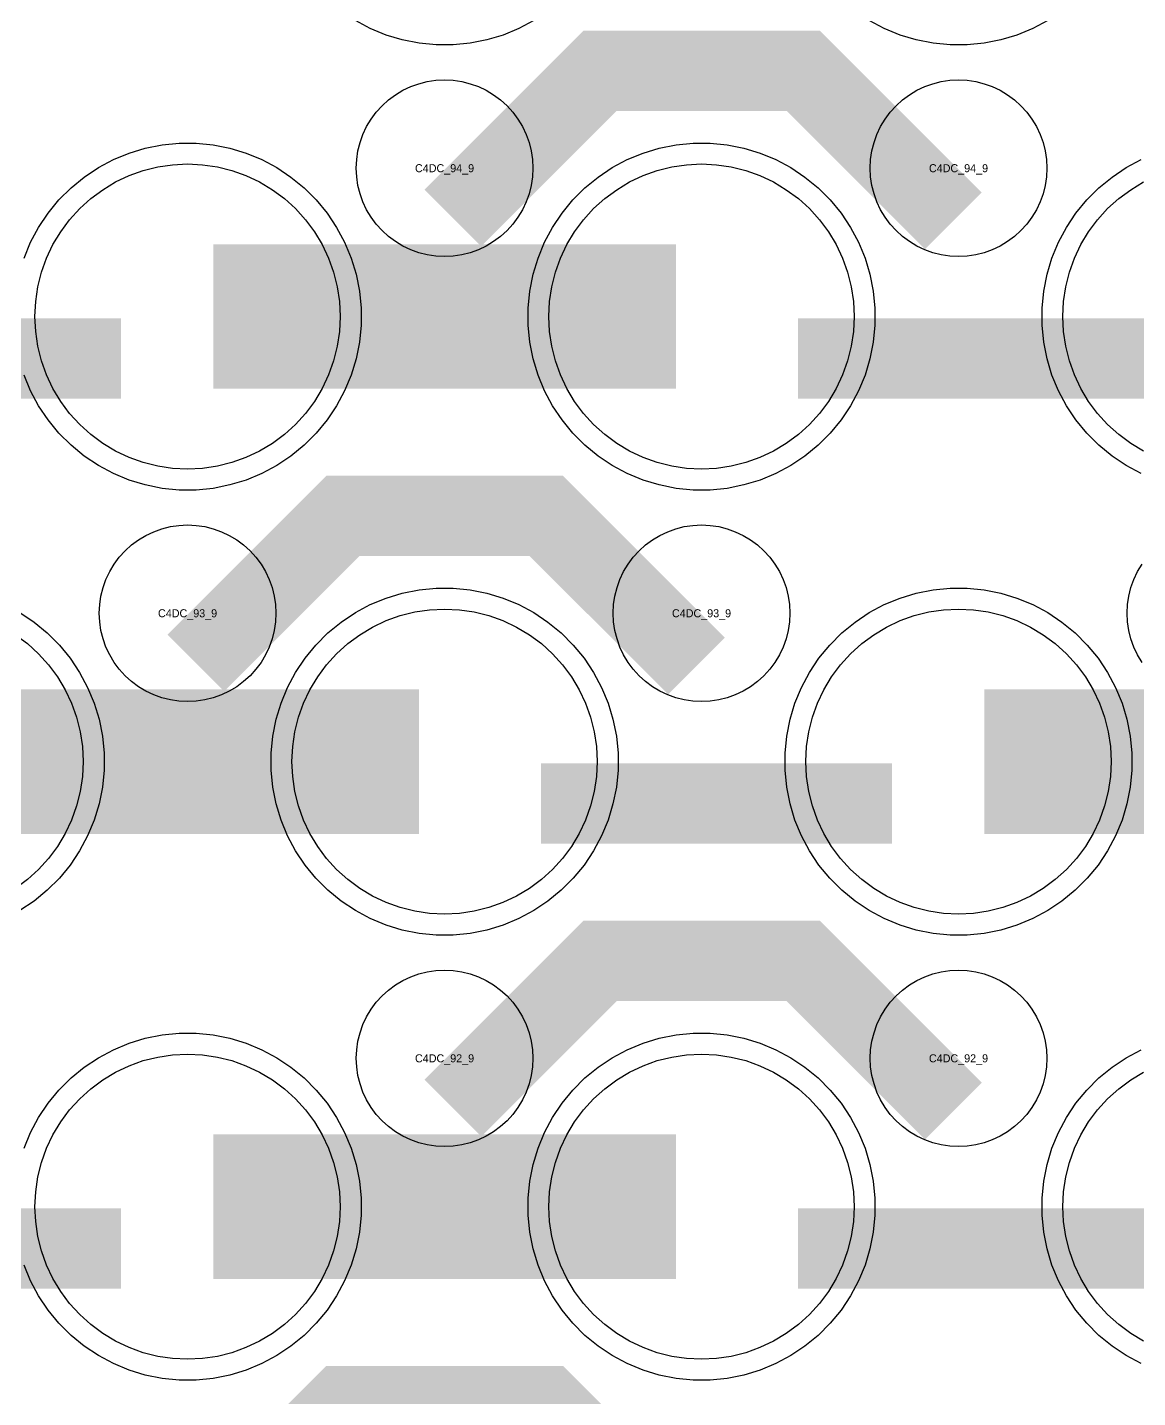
# Model space of a CAD drawing. Extents: x -11880 to 11880, y -14992 to 14992.
# Drawn here: x -9169.9 to -8824.2, y -2151.1 to -1724.5 of the extents above; entities that cross this region are included whole.
import ezdxf
from ezdxf.enums import TextEntityAlignment as Align

# ---------------------------------------------------------------- set-up
doc = ezdxf.new("R2010")
doc.units = 0
doc.header["$MEASUREMENT"] = 0
for name, color, linetype in [('GDS_775_DT_237', 138, 'CONTINUOUS'), ('RDL1_FS', 34, 'CONTINUOUS'), ('RDL_BS', 160, 'CONTINUOUS')]:
    doc.layers.add(name, color=color, linetype=linetype)

msp = doc.modelspace()

# ---------------------------------------------------------------- linework, layer by layer
at = {"layer": 'RDL1_FS', "color": 11, "true_color": 0xf27172}
for points in [[(-9120, -1862.049), (-9124.657, -1861.82), (-9129.268, -1861.136), (-9133.791, -1860.004), (-9138.181, -1858.432), (-9142.395, -1856.44), (-9146.395, -1854.042), (-9150.14, -1851.264), (-9153.594, -1848.134), (-9156.724, -1844.68), (-9159.502, -1840.935), (-9161.9, -1836.935), (-9163.892, -1832.721), (-9165.464, -1828.331), (-9166.596, -1823.808), (-9167.28, -1819.197), (-9167.509, -1814.54), (-9167.28, -1809.883), (-9166.596, -1805.272), (-9165.464, -1800.749), (-9163.892, -1796.359), (-9161.9, -1792.145), (-9159.502, -1788.145), (-9156.724, -1784.4), (-9153.594, -1780.946), (-9150.14, -1777.816), (-9146.395, -1775.038), (-9142.395, -1772.64), (-9138.181, -1770.648), (-9133.791, -1769.076), (-9129.268, -1767.944), (-9124.657, -1767.26), (-9120, -1767.031), (-9115.343, -1767.26), (-9110.732, -1767.944), (-9106.209, -1769.076), (-9101.819, -1770.648), (-9097.605, -1772.64), (-9093.605, -1775.038), (-9089.86, -1777.816), (-9086.406, -1780.946), (-9083.276, -1784.4), (-9080.498, -1788.145), (-9078.1, -1792.145), (-9076.108, -1796.359), (-9074.536, -1800.749), (-9073.404, -1805.272), (-9072.72, -1809.883), (-9072.491, -1814.54), (-9072.72, -1819.197), (-9073.404, -1823.808), (-9074.536, -1828.331), (-9076.108, -1832.721), (-9078.1, -1836.935), (-9080.498, -1840.935), (-9083.276, -1844.68), (-9086.406, -1848.134), (-9089.86, -1851.264), (-9093.605, -1854.042), (-9097.605, -1856.44), (-9101.819, -1858.432), (-9106.209, -1860.004), (-9110.732, -1861.136), (-9115.343, -1861.82)], [(-8960, -1862.049), (-8964.657, -1861.82), (-8969.268, -1861.136), (-8973.791, -1860.004), (-8978.181, -1858.432), (-8982.395, -1856.44), (-8986.395, -1854.042), (-8990.14, -1851.264), (-8993.594, -1848.134), (-8996.724, -1844.68), (-8999.502, -1840.935), (-9001.9, -1836.935), (-9003.892, -1832.721), (-9005.464, -1828.331), (-9006.596, -1823.808), (-9007.28, -1819.197), (-9007.509, -1814.54), (-9007.28, -1809.883), (-9006.596, -1805.272), (-9005.464, -1800.749), (-9003.892, -1796.359), (-9001.9, -1792.145), (-8999.502, -1788.145), (-8996.724, -1784.4), (-8993.594, -1780.946), (-8990.14, -1777.816), (-8986.395, -1775.038), (-8982.395, -1772.64), (-8978.181, -1770.648), (-8973.791, -1769.076), (-8969.268, -1767.944), (-8964.657, -1767.26), (-8960, -1767.031), (-8955.343, -1767.26), (-8950.732, -1767.944), (-8946.209, -1769.076), (-8941.819, -1770.648), (-8937.605, -1772.64), (-8933.605, -1775.038), (-8929.86, -1777.816), (-8926.406, -1780.946), (-8923.276, -1784.4), (-8920.498, -1788.145), (-8918.1, -1792.145), (-8916.108, -1796.359), (-8914.536, -1800.749), (-8913.404, -1805.272), (-8912.72, -1809.883), (-8912.491, -1814.54), (-8912.72, -1819.197), (-8913.404, -1823.808), (-8914.536, -1828.331), (-8916.108, -1832.721), (-8918.1, -1836.935), (-8920.498, -1840.935), (-8923.276, -1844.68), (-8926.406, -1848.134), (-8929.86, -1851.264), (-8933.605, -1854.042), (-8937.605, -1856.44), (-8941.819, -1858.432), (-8946.209, -1860.004), (-8950.732, -1861.136), (-8955.343, -1861.82)]]:
    msp.add_lwpolyline(points, close=True, dxfattribs=at)
msp.add_lwpolyline([(-8822.395, -1856.44), (-8826.395, -1854.042), (-8830.14, -1851.264), (-8833.594, -1848.134), (-8836.724, -1844.68), (-8839.502, -1840.935), (-8841.9, -1836.935), (-8843.892, -1832.721), (-8845.464, -1828.331), (-8846.596, -1823.808), (-8847.28, -1819.197), (-8847.509, -1814.54), (-8847.28, -1809.883), (-8846.596, -1805.272), (-8845.464, -1800.749), (-8843.892, -1796.359), (-8841.9, -1792.145), (-8839.502, -1788.145), (-8836.724, -1784.4), (-8833.594, -1780.946), (-8830.14, -1777.816), (-8826.395, -1775.038), (-8822.395, -1772.64)], dxfattribs=at)
for points in [[(-9111.998, -1814.54, 45, 45, 0), (-9039.998, -1814.54, 45, 45, 0)], [(-9039.998, -1814.54, 45, 45, 0), (-8967.998, -1814.54, 45, 45, 0)]]:
    msp.add_lwpolyline(points, format="xyseb", dxfattribs=at)
at = {"layer": 'RDL1_FS'}
for points in [[(-9040, -2000.614), (-9044.657, -2000.385), (-9049.268, -1999.701), (-9053.791, -1998.569), (-9058.181, -1996.997), (-9062.395, -1995.005), (-9066.395, -1992.607), (-9070.14, -1989.829), (-9073.594, -1986.699), (-9076.724, -1983.245), (-9079.502, -1979.5), (-9081.9, -1975.5), (-9083.892, -1971.286), (-9085.464, -1966.896), (-9086.596, -1962.373), (-9087.28, -1957.762), (-9087.509, -1953.105), (-9087.28, -1948.448), (-9086.596, -1943.837), (-9085.464, -1939.314), (-9083.892, -1934.924), (-9081.9, -1930.71), (-9079.502, -1926.71), (-9076.724, -1922.965), (-9073.594, -1919.511), (-9070.14, -1916.381), (-9066.395, -1913.603), (-9062.395, -1911.205), (-9058.181, -1909.213), (-9053.791, -1907.641), (-9049.268, -1906.509), (-9044.657, -1905.825), (-9040, -1905.596), (-9035.343, -1905.825), (-9030.732, -1906.509), (-9026.209, -1907.641), (-9021.819, -1909.213), (-9017.605, -1911.205), (-9013.605, -1913.603), (-9009.86, -1916.381), (-9006.406, -1919.511), (-9003.276, -1922.965), (-9000.498, -1926.71), (-8998.1, -1930.71), (-8996.108, -1934.924), (-8994.536, -1939.314), (-8993.404, -1943.837), (-8992.72, -1948.448), (-8992.491, -1953.105), (-8992.72, -1957.762), (-8993.404, -1962.373), (-8994.536, -1966.896), (-8996.108, -1971.286), (-8998.1, -1975.5), (-9000.498, -1979.5), (-9003.276, -1983.245), (-9006.406, -1986.699), (-9009.86, -1989.829), (-9013.605, -1992.607), (-9017.605, -1995.005), (-9021.819, -1996.997), (-9026.209, -1998.569), (-9030.732, -1999.701), (-9035.343, -2000.385)], [(-8880, -2000.614), (-8884.657, -2000.385), (-8889.268, -1999.701), (-8893.791, -1998.569), (-8898.181, -1996.997), (-8902.395, -1995.005), (-8906.395, -1992.607), (-8910.14, -1989.829), (-8913.594, -1986.699), (-8916.724, -1983.245), (-8919.502, -1979.5), (-8921.9, -1975.5), (-8923.892, -1971.286), (-8925.464, -1966.896), (-8926.596, -1962.373), (-8927.28, -1957.762), (-8927.509, -1953.105), (-8927.28, -1948.448), (-8926.596, -1943.837), (-8925.464, -1939.314), (-8923.892, -1934.924), (-8921.9, -1930.71), (-8919.502, -1926.71), (-8916.724, -1922.965), (-8913.594, -1919.511), (-8910.14, -1916.381), (-8906.395, -1913.603), (-8902.395, -1911.205), (-8898.181, -1909.213), (-8893.791, -1907.641), (-8889.268, -1906.509), (-8884.657, -1905.825), (-8880, -1905.596), (-8875.343, -1905.825), (-8870.732, -1906.509), (-8866.209, -1907.641), (-8861.819, -1909.213), (-8857.605, -1911.205), (-8853.605, -1913.603), (-8849.86, -1916.381), (-8846.406, -1919.511), (-8843.276, -1922.965), (-8840.498, -1926.71), (-8838.1, -1930.71), (-8836.108, -1934.924), (-8834.536, -1939.314), (-8833.404, -1943.837), (-8832.72, -1948.448), (-8832.491, -1953.105), (-8832.72, -1957.762), (-8833.404, -1962.373), (-8834.536, -1966.896), (-8836.108, -1971.286), (-8838.1, -1975.5), (-8840.498, -1979.5), (-8843.276, -1983.245), (-8846.406, -1986.699), (-8849.86, -1989.829), (-8853.605, -1992.607), (-8857.605, -1995.005), (-8861.819, -1996.997), (-8866.209, -1998.569), (-8870.732, -1999.701), (-8875.343, -2000.385)], [(-9120, -2139.179), (-9124.657, -2138.95), (-9129.268, -2138.266), (-9133.791, -2137.134), (-9138.181, -2135.562), (-9142.395, -2133.57), (-9146.395, -2131.172), (-9150.14, -2128.394), (-9153.594, -2125.264), (-9156.724, -2121.81), (-9159.502, -2118.065), (-9161.9, -2114.065), (-9163.892, -2109.851), (-9165.464, -2105.461), (-9166.596, -2100.938), (-9167.28, -2096.327), (-9167.509, -2091.67), (-9167.28, -2087.013), (-9166.596, -2082.402), (-9165.464, -2077.879), (-9163.892, -2073.489), (-9161.9, -2069.275), (-9159.502, -2065.275), (-9156.724, -2061.53), (-9153.594, -2058.076), (-9150.14, -2054.946), (-9146.395, -2052.168), (-9142.395, -2049.77), (-9138.181, -2047.778), (-9133.791, -2046.206), (-9129.268, -2045.074), (-9124.657, -2044.39), (-9120, -2044.161), (-9115.343, -2044.39), (-9110.732, -2045.074), (-9106.209, -2046.206), (-9101.819, -2047.778), (-9097.605, -2049.77), (-9093.605, -2052.168), (-9089.86, -2054.946), (-9086.406, -2058.076), (-9083.276, -2061.53), (-9080.498, -2065.275), (-9078.1, -2069.275), (-9076.108, -2073.489), (-9074.536, -2077.879), (-9073.404, -2082.402), (-9072.72, -2087.013), (-9072.491, -2091.67), (-9072.72, -2096.327), (-9073.404, -2100.938), (-9074.536, -2105.461), (-9076.108, -2109.851), (-9078.1, -2114.065), (-9080.498, -2118.065), (-9083.276, -2121.81), (-9086.406, -2125.264), (-9089.86, -2128.394), (-9093.605, -2131.172), (-9097.605, -2133.57), (-9101.819, -2135.562), (-9106.209, -2137.134), (-9110.732, -2138.266), (-9115.343, -2138.95)], [(-8960, -2139.179), (-8964.657, -2138.95), (-8969.268, -2138.266), (-8973.791, -2137.134), (-8978.181, -2135.562), (-8982.395, -2133.57), (-8986.395, -2131.172), (-8990.14, -2128.394), (-8993.594, -2125.264), (-8996.724, -2121.81), (-8999.502, -2118.065), (-9001.9, -2114.065), (-9003.892, -2109.851), (-9005.464, -2105.461), (-9006.596, -2100.938), (-9007.28, -2096.327), (-9007.509, -2091.67), (-9007.28, -2087.013), (-9006.596, -2082.402), (-9005.464, -2077.879), (-9003.892, -2073.489), (-9001.9, -2069.275), (-8999.502, -2065.275), (-8996.724, -2061.53), (-8993.594, -2058.076), (-8990.14, -2054.946), (-8986.395, -2052.168), (-8982.395, -2049.77), (-8978.181, -2047.778), (-8973.791, -2046.206), (-8969.268, -2045.074), (-8964.657, -2044.39), (-8960, -2044.161), (-8955.343, -2044.39), (-8950.732, -2045.074), (-8946.209, -2046.206), (-8941.819, -2047.778), (-8937.605, -2049.77), (-8933.605, -2052.168), (-8929.86, -2054.946), (-8926.406, -2058.076), (-8923.276, -2061.53), (-8920.498, -2065.275), (-8918.1, -2069.275), (-8916.108, -2073.489), (-8914.536, -2077.879), (-8913.404, -2082.402), (-8912.72, -2087.013), (-8912.491, -2091.67), (-8912.72, -2096.327), (-8913.404, -2100.938), (-8914.536, -2105.461), (-8916.108, -2109.851), (-8918.1, -2114.065), (-8920.498, -2118.065), (-8923.276, -2121.81), (-8926.406, -2125.264), (-8929.86, -2128.394), (-8933.605, -2131.172), (-8937.605, -2133.57), (-8941.819, -2135.562), (-8946.209, -2137.134), (-8950.732, -2138.266), (-8955.343, -2138.95)]]:
    msp.add_lwpolyline(points, close=True, dxfattribs=at)
for points in [[(-9173.605, -1913.603), (-9169.86, -1916.381), (-9166.406, -1919.511), (-9163.276, -1922.965), (-9160.498, -1926.71), (-9158.1, -1930.71), (-9156.108, -1934.924), (-9154.536, -1939.314), (-9153.404, -1943.837), (-9152.72, -1948.448), (-9152.491, -1953.105), (-9152.72, -1957.762), (-9153.404, -1962.373), (-9154.536, -1966.896), (-9156.108, -1971.286), (-9158.1, -1975.5), (-9160.498, -1979.5), (-9163.276, -1983.245), (-9166.406, -1986.699), (-9169.86, -1989.829), (-9173.605, -1992.607)], [(-8822.395, -2133.57), (-8826.395, -2131.172), (-8830.14, -2128.394), (-8833.594, -2125.264), (-8836.724, -2121.81), (-8839.502, -2118.065), (-8841.9, -2114.065), (-8843.892, -2109.851), (-8845.464, -2105.461), (-8846.596, -2100.938), (-8847.28, -2096.327), (-8847.509, -2091.67), (-8847.28, -2087.013), (-8846.596, -2082.402), (-8845.464, -2077.879), (-8843.892, -2073.489), (-8841.9, -2069.275), (-8839.502, -2065.275), (-8836.724, -2061.53), (-8833.594, -2058.076), (-8830.14, -2054.946), (-8826.395, -2052.168), (-8822.395, -2049.77)]]:
    msp.add_lwpolyline(points, dxfattribs=at)
for points in [[(-9191.998, -1953.105, 45, 45, 0), (-9119.998, -1953.105, 45, 45, 0)], [(-9119.998, -1953.105, 45, 45, 0), (-9047.998, -1953.105, 45, 45, 0)], [(-8871.998, -1953.105, 45, 45, 0), (-8799.998, -1953.105, 45, 45, 0)], [(-9111.998, -2091.67, 45, 45, 0), (-9039.998, -2091.67, 45, 45, 0)], [(-9039.998, -2091.67, 45, 45, 0), (-8967.998, -2091.67, 45, 45, 0)]]:
    msp.add_lwpolyline(points, format="xyseb", dxfattribs=at)
at = {"layer": 'RDL_BS'}
for points in [[(-9012.223, -1722.363), (-9016.885, -1724.855), (-9021.795, -1726.886), (-9026.835, -1728.417), (-9032.062, -1729.463), (-9037.356, -1729.98), (-9042.644, -1729.98), (-9047.938, -1729.463), (-9053.165, -1728.417), (-9058.205, -1726.886), (-9063.115, -1724.855), (-9067.777, -1722.363)], [(-8852.223, -1722.363), (-8856.885, -1724.855), (-8861.795, -1726.886), (-8866.835, -1728.417), (-8872.062, -1729.463), (-8877.356, -1729.98), (-8882.644, -1729.98), (-8887.938, -1729.463), (-8893.165, -1728.417), (-8898.205, -1726.886), (-8903.115, -1724.855), (-8907.777, -1722.363)], [(-8822.857, -1922.197), (-8824.25, -1919.873), (-8825.402, -1917.436), (-8826.309, -1914.901), (-8826.966, -1912.282), (-8827.362, -1909.61), (-8827.494, -1906.917), (-8827.362, -1904.224), (-8826.966, -1901.552), (-8826.309, -1898.933), (-8825.402, -1896.398), (-8824.25, -1893.961), (-8822.857, -1891.637)], [(-9172.223, -1906.722), (-9167.809, -1909.669), (-9163.708, -1913.031), (-9159.926, -1916.813), (-9156.564, -1920.914), (-9153.617, -1925.328), (-9151.125, -1929.99), (-9149.094, -1934.9), (-9147.563, -1939.94), (-9146.517, -1945.167), (-9146, -1950.461), (-9146, -1955.749), (-9146.517, -1961.043), (-9147.563, -1966.27), (-9149.094, -1971.31), (-9151.125, -1976.22), (-9153.617, -1980.882), (-9156.564, -1985.296), (-9159.926, -1989.397), (-9163.708, -1993.179), (-9167.809, -1996.541), (-9172.223, -1999.488)], [(-9170.906, -2073.465), (-9168.875, -2068.555), (-9166.383, -2063.893), (-9163.436, -2059.479), (-9160.074, -2055.378), (-9156.292, -2051.596), (-9152.191, -2048.234), (-9147.777, -2045.287), (-9143.115, -2042.795), (-9138.205, -2040.764), (-9133.165, -2039.233), (-9127.938, -2038.187), (-9122.644, -2037.67), (-9117.356, -2037.67), (-9112.062, -2038.187), (-9106.835, -2039.233), (-9101.795, -2040.764), (-9096.885, -2042.795), (-9092.223, -2045.287), (-9087.809, -2048.234), (-9083.708, -2051.596), (-9079.926, -2055.378), (-9076.564, -2059.479), (-9073.617, -2063.893), (-9071.125, -2068.555), (-9069.094, -2073.465), (-9067.563, -2078.505), (-9066.517, -2083.732), (-9066, -2089.026), (-9066, -2094.314), (-9066.517, -2099.608), (-9067.563, -2104.835), (-9069.094, -2109.875), (-9071.125, -2114.785), (-9073.617, -2119.447), (-9076.564, -2123.861), (-9079.926, -2127.962), (-9083.708, -2131.744), (-9087.809, -2135.106), (-9092.223, -2138.053), (-9096.885, -2140.545), (-9101.795, -2142.576), (-9106.835, -2144.107), (-9112.062, -2145.153), (-9117.356, -2145.67), (-9122.644, -2145.67), (-9127.938, -2145.153), (-9133.165, -2144.107), (-9138.205, -2142.576), (-9143.115, -2140.545), (-9147.777, -2138.053), (-9152.191, -2135.106), (-9156.292, -2131.744), (-9160.074, -2127.962), (-9163.436, -2123.861), (-9166.383, -2119.447), (-9168.875, -2114.785), (-9170.906, -2109.875)], [(-8823.115, -2140.545), (-8827.777, -2138.053), (-8832.191, -2135.106), (-8836.292, -2131.744), (-8840.074, -2127.962), (-8843.436, -2123.861), (-8846.383, -2119.447), (-8848.875, -2114.785), (-8850.906, -2109.875), (-8852.437, -2104.835), (-8853.483, -2099.608), (-8854, -2094.314), (-8854, -2089.026), (-8853.483, -2083.732), (-8852.437, -2078.505), (-8850.906, -2073.465), (-8848.875, -2068.555), (-8846.383, -2063.893), (-8843.436, -2059.479), (-8840.074, -2055.378), (-8836.292, -2051.596), (-8832.191, -2048.234), (-8827.777, -2045.287), (-8823.115, -2042.795)]]:
    msp.add_lwpolyline(points, dxfattribs=at)
for points in [[(-9037.438, -1783.854, 25, 25, 0), (-8991.623, -1738.039, 25, 25, 0), (-8958.07, -1738.039, 25, 25, 0)], [(-8881.599, -1784.753, 25, 25, 0), (-8928.313, -1738.039, 25, 25, 0), (-8958.071, -1738.039, 25, 25, 0)], [(-9117.438, -1922.419, 25, 25, 0), (-9071.623, -1876.604, 25, 25, 0), (-9038.07, -1876.604, 25, 25, 0)], [(-8961.599, -1923.318, 25, 25, 0), (-9008.313, -1876.604, 25, 25, 0), (-9038.071, -1876.604, 25, 25, 0)], [(-9009.984, -1966.118, 25, 25, 0), (-8900.719, -1966.118, 25, 25, 0)], [(-9037.438, -2060.984, 25, 25, 0), (-8991.623, -2015.169, 25, 25, 0), (-8958.07, -2015.169, 25, 25, 0)], [(-8881.599, -2061.883, 25, 25, 0), (-8928.313, -2015.169, 25, 25, 0), (-8958.071, -2015.169, 25, 25, 0)], [(-9249.984, -2104.683, 25, 25, 0), (-9140.719, -2104.683, 25, 25, 0)], [(-8929.984, -2104.683, 25, 25, 0), (-8820.719, -2104.683, 25, 25, 0)], [(-9117.438, -2199.549, 25, 25, 0), (-9071.623, -2153.734, 25, 25, 0), (-9038.07, -2153.734, 25, 25, 0)], [(-8961.599, -2200.448, 25, 25, 0), (-9008.313, -2153.734, 25, 25, 0), (-9038.071, -2153.734, 25, 25, 0)]]:
    msp.add_lwpolyline(points, format="xyseb", dxfattribs=at)
for points in [[(-9040, -1795.846), (-9042.693, -1795.714), (-9045.365, -1795.318), (-9047.984, -1794.661), (-9050.519, -1793.754), (-9052.956, -1792.602), (-9055.28, -1791.209), (-9057.443, -1789.606), (-9059.442, -1787.794), (-9061.254, -1785.795), (-9062.857, -1783.632), (-9064.25, -1781.308), (-9065.402, -1778.871), (-9066.309, -1776.336), (-9066.966, -1773.717), (-9067.362, -1771.045), (-9067.494, -1768.352), (-9067.362, -1765.659), (-9066.966, -1762.987), (-9066.309, -1760.368), (-9065.402, -1757.833), (-9064.25, -1755.396), (-9062.857, -1753.072), (-9061.254, -1750.909), (-9059.442, -1748.91), (-9057.443, -1747.098), (-9055.28, -1745.495), (-9052.956, -1744.102), (-9050.519, -1742.95), (-9047.984, -1742.043), (-9045.365, -1741.386), (-9042.693, -1740.99), (-9040, -1740.858), (-9037.307, -1740.99), (-9034.635, -1741.386), (-9032.016, -1742.043), (-9029.481, -1742.95), (-9027.044, -1744.102), (-9024.72, -1745.495), (-9022.557, -1747.098), (-9020.558, -1748.91), (-9018.746, -1750.909), (-9017.143, -1753.072), (-9015.75, -1755.396), (-9014.598, -1757.833), (-9013.691, -1760.368), (-9013.034, -1762.987), (-9012.638, -1765.659), (-9012.506, -1768.352), (-9012.638, -1771.045), (-9013.034, -1773.717), (-9013.691, -1776.336), (-9014.598, -1778.871), (-9015.75, -1781.308), (-9017.143, -1783.632), (-9018.746, -1785.795), (-9020.558, -1787.794), (-9022.557, -1789.606), (-9024.72, -1791.209), (-9027.044, -1792.602), (-9029.481, -1793.754), (-9032.016, -1794.661), (-9034.635, -1795.318), (-9037.307, -1795.714)], [(-8880, -1795.846), (-8882.693, -1795.714), (-8885.365, -1795.318), (-8887.984, -1794.661), (-8890.519, -1793.754), (-8892.956, -1792.602), (-8895.28, -1791.209), (-8897.443, -1789.606), (-8899.442, -1787.794), (-8901.254, -1785.795), (-8902.857, -1783.632), (-8904.25, -1781.308), (-8905.402, -1778.871), (-8906.309, -1776.336), (-8906.966, -1773.717), (-8907.362, -1771.045), (-8907.494, -1768.352), (-8907.362, -1765.659), (-8906.966, -1762.987), (-8906.309, -1760.368), (-8905.402, -1757.833), (-8904.25, -1755.396), (-8902.857, -1753.072), (-8901.254, -1750.909), (-8899.442, -1748.91), (-8897.443, -1747.098), (-8895.28, -1745.495), (-8892.956, -1744.102), (-8890.519, -1742.95), (-8887.984, -1742.043), (-8885.365, -1741.386), (-8882.693, -1740.99), (-8880, -1740.858), (-8877.307, -1740.99), (-8874.635, -1741.386), (-8872.016, -1742.043), (-8869.481, -1742.95), (-8867.044, -1744.102), (-8864.72, -1745.495), (-8862.557, -1747.098), (-8860.558, -1748.91), (-8858.746, -1750.909), (-8857.143, -1753.072), (-8855.75, -1755.396), (-8854.598, -1757.833), (-8853.691, -1760.368), (-8853.034, -1762.987), (-8852.638, -1765.659), (-8852.506, -1768.352), (-8852.638, -1771.045), (-8853.034, -1773.717), (-8853.691, -1776.336), (-8854.598, -1778.871), (-8855.75, -1781.308), (-8857.143, -1783.632), (-8858.746, -1785.795), (-8860.558, -1787.794), (-8862.557, -1789.606), (-8864.72, -1791.209), (-8867.044, -1792.602), (-8869.481, -1793.754), (-8872.016, -1794.661), (-8874.635, -1795.318), (-8877.307, -1795.714)], [(-9120, -1934.411), (-9122.693, -1934.279), (-9125.365, -1933.883), (-9127.984, -1933.226), (-9130.519, -1932.319), (-9132.956, -1931.167), (-9135.28, -1929.774), (-9137.443, -1928.171), (-9139.442, -1926.359), (-9141.254, -1924.36), (-9142.857, -1922.197), (-9144.25, -1919.873), (-9145.402, -1917.436), (-9146.309, -1914.901), (-9146.966, -1912.282), (-9147.362, -1909.61), (-9147.494, -1906.917), (-9147.362, -1904.224), (-9146.966, -1901.552), (-9146.309, -1898.933), (-9145.402, -1896.398), (-9144.25, -1893.961), (-9142.857, -1891.637), (-9141.254, -1889.474), (-9139.442, -1887.475), (-9137.443, -1885.663), (-9135.28, -1884.06), (-9132.956, -1882.667), (-9130.519, -1881.515), (-9127.984, -1880.608), (-9125.365, -1879.951), (-9122.693, -1879.555), (-9120, -1879.423), (-9117.307, -1879.555), (-9114.635, -1879.951), (-9112.016, -1880.608), (-9109.481, -1881.515), (-9107.044, -1882.667), (-9104.72, -1884.06), (-9102.557, -1885.663), (-9100.558, -1887.475), (-9098.746, -1889.474), (-9097.143, -1891.637), (-9095.75, -1893.961), (-9094.598, -1896.398), (-9093.691, -1898.933), (-9093.034, -1901.552), (-9092.638, -1904.224), (-9092.506, -1906.917), (-9092.638, -1909.61), (-9093.034, -1912.282), (-9093.691, -1914.901), (-9094.598, -1917.436), (-9095.75, -1919.873), (-9097.143, -1922.197), (-9098.746, -1924.36), (-9100.558, -1926.359), (-9102.557, -1928.171), (-9104.72, -1929.774), (-9107.044, -1931.167), (-9109.481, -1932.319), (-9112.016, -1933.226), (-9114.635, -1933.883), (-9117.307, -1934.279)], [(-8960, -1934.411), (-8962.693, -1934.279), (-8965.365, -1933.883), (-8967.984, -1933.226), (-8970.519, -1932.319), (-8972.956, -1931.167), (-8975.28, -1929.774), (-8977.443, -1928.171), (-8979.442, -1926.359), (-8981.254, -1924.36), (-8982.857, -1922.197), (-8984.25, -1919.873), (-8985.402, -1917.436), (-8986.309, -1914.901), (-8986.966, -1912.282), (-8987.362, -1909.61), (-8987.494, -1906.917), (-8987.362, -1904.224), (-8986.966, -1901.552), (-8986.309, -1898.933), (-8985.402, -1896.398), (-8984.25, -1893.961), (-8982.857, -1891.637), (-8981.254, -1889.474), (-8979.442, -1887.475), (-8977.443, -1885.663), (-8975.28, -1884.06), (-8972.956, -1882.667), (-8970.519, -1881.515), (-8967.984, -1880.608), (-8965.365, -1879.951), (-8962.693, -1879.555), (-8960, -1879.423), (-8957.307, -1879.555), (-8954.635, -1879.951), (-8952.016, -1880.608), (-8949.481, -1881.515), (-8947.044, -1882.667), (-8944.72, -1884.06), (-8942.557, -1885.663), (-8940.558, -1887.475), (-8938.746, -1889.474), (-8937.143, -1891.637), (-8935.75, -1893.961), (-8934.598, -1896.398), (-8933.691, -1898.933), (-8933.034, -1901.552), (-8932.638, -1904.224), (-8932.506, -1906.917), (-8932.638, -1909.61), (-8933.034, -1912.282), (-8933.691, -1914.901), (-8934.598, -1917.436), (-8935.75, -1919.873), (-8937.143, -1922.197), (-8938.746, -1924.36), (-8940.558, -1926.359), (-8942.557, -1928.171), (-8944.72, -1929.774), (-8947.044, -1931.167), (-8949.481, -1932.319), (-8952.016, -1933.226), (-8954.635, -1933.883), (-8957.307, -1934.279)], [(-9042.644, -2007.105), (-9047.938, -2006.588), (-9053.165, -2005.542), (-9058.205, -2004.011), (-9063.115, -2001.98), (-9067.777, -1999.488), (-9072.191, -1996.541), (-9076.292, -1993.179), (-9080.074, -1989.397), (-9083.436, -1985.296), (-9086.383, -1980.882), (-9088.875, -1976.22), (-9090.906, -1971.31), (-9092.437, -1966.27), (-9093.483, -1961.043), (-9094, -1955.749), (-9094, -1950.461), (-9093.483, -1945.167), (-9092.437, -1939.94), (-9090.906, -1934.9), (-9088.875, -1929.99), (-9086.383, -1925.328), (-9083.436, -1920.914), (-9080.074, -1916.813), (-9076.292, -1913.031), (-9072.191, -1909.669), (-9067.777, -1906.722), (-9063.115, -1904.23), (-9058.205, -1902.199), (-9053.165, -1900.668), (-9047.938, -1899.622), (-9042.644, -1899.105), (-9037.356, -1899.105), (-9032.062, -1899.622), (-9026.835, -1900.668), (-9021.795, -1902.199), (-9016.885, -1904.23), (-9012.223, -1906.722), (-9007.809, -1909.669), (-9003.708, -1913.031), (-8999.926, -1916.813), (-8996.564, -1920.914), (-8993.617, -1925.328), (-8991.125, -1929.99), (-8989.094, -1934.9), (-8987.563, -1939.94), (-8986.517, -1945.167), (-8986, -1950.461), (-8986, -1955.749), (-8986.517, -1961.043), (-8987.563, -1966.27), (-8989.094, -1971.31), (-8991.125, -1976.22), (-8993.617, -1980.882), (-8996.564, -1985.296), (-8999.926, -1989.397), (-9003.708, -1993.179), (-9007.809, -1996.541), (-9012.223, -1999.488), (-9016.885, -2001.98), (-9021.795, -2004.011), (-9026.835, -2005.542), (-9032.062, -2006.588), (-9037.356, -2007.105)], [(-8882.644, -2007.105), (-8887.938, -2006.588), (-8893.165, -2005.542), (-8898.205, -2004.011), (-8903.115, -2001.98), (-8907.777, -1999.488), (-8912.191, -1996.541), (-8916.292, -1993.179), (-8920.074, -1989.397), (-8923.436, -1985.296), (-8926.383, -1980.882), (-8928.875, -1976.22), (-8930.906, -1971.31), (-8932.437, -1966.27), (-8933.483, -1961.043), (-8934, -1955.749), (-8934, -1950.461), (-8933.483, -1945.167), (-8932.437, -1939.94), (-8930.906, -1934.9), (-8928.875, -1929.99), (-8926.383, -1925.328), (-8923.436, -1920.914), (-8920.074, -1916.813), (-8916.292, -1913.031), (-8912.191, -1909.669), (-8907.777, -1906.722), (-8903.115, -1904.23), (-8898.205, -1902.199), (-8893.165, -1900.668), (-8887.938, -1899.622), (-8882.644, -1899.105), (-8877.356, -1899.105), (-8872.062, -1899.622), (-8866.835, -1900.668), (-8861.795, -1902.199), (-8856.885, -1904.23), (-8852.223, -1906.722), (-8847.809, -1909.669), (-8843.708, -1913.031), (-8839.926, -1916.813), (-8836.564, -1920.914), (-8833.617, -1925.328), (-8831.125, -1929.99), (-8829.094, -1934.9), (-8827.563, -1939.94), (-8826.517, -1945.167), (-8826, -1950.461), (-8826, -1955.749), (-8826.517, -1961.043), (-8827.563, -1966.27), (-8829.094, -1971.31), (-8831.125, -1976.22), (-8833.617, -1980.882), (-8836.564, -1985.296), (-8839.926, -1989.397), (-8843.708, -1993.179), (-8847.809, -1996.541), (-8852.223, -1999.488), (-8856.885, -2001.98), (-8861.795, -2004.011), (-8866.835, -2005.542), (-8872.062, -2006.588), (-8877.356, -2007.105)], [(-9040, -2072.976), (-9042.693, -2072.844), (-9045.365, -2072.448), (-9047.984, -2071.791), (-9050.519, -2070.884), (-9052.956, -2069.732), (-9055.28, -2068.339), (-9057.443, -2066.736), (-9059.442, -2064.924), (-9061.254, -2062.925), (-9062.857, -2060.762), (-9064.25, -2058.438), (-9065.402, -2056.001), (-9066.309, -2053.466), (-9066.966, -2050.847), (-9067.362, -2048.175), (-9067.494, -2045.482), (-9067.362, -2042.789), (-9066.966, -2040.117), (-9066.309, -2037.498), (-9065.402, -2034.963), (-9064.25, -2032.526), (-9062.857, -2030.202), (-9061.254, -2028.039), (-9059.442, -2026.04), (-9057.443, -2024.228), (-9055.28, -2022.625), (-9052.956, -2021.232), (-9050.519, -2020.08), (-9047.984, -2019.173), (-9045.365, -2018.516), (-9042.693, -2018.12), (-9040, -2017.988), (-9037.307, -2018.12), (-9034.635, -2018.516), (-9032.016, -2019.173), (-9029.481, -2020.08), (-9027.044, -2021.232), (-9024.72, -2022.625), (-9022.557, -2024.228), (-9020.558, -2026.04), (-9018.746, -2028.039), (-9017.143, -2030.202), (-9015.75, -2032.526), (-9014.598, -2034.963), (-9013.691, -2037.498), (-9013.034, -2040.117), (-9012.638, -2042.789), (-9012.506, -2045.482), (-9012.638, -2048.175), (-9013.034, -2050.847), (-9013.691, -2053.466), (-9014.598, -2056.001), (-9015.75, -2058.438), (-9017.143, -2060.762), (-9018.746, -2062.925), (-9020.558, -2064.924), (-9022.557, -2066.736), (-9024.72, -2068.339), (-9027.044, -2069.732), (-9029.481, -2070.884), (-9032.016, -2071.791), (-9034.635, -2072.448), (-9037.307, -2072.844)], [(-8880, -2072.976), (-8882.693, -2072.844), (-8885.365, -2072.448), (-8887.984, -2071.791), (-8890.519, -2070.884), (-8892.956, -2069.732), (-8895.28, -2068.339), (-8897.443, -2066.736), (-8899.442, -2064.924), (-8901.254, -2062.925), (-8902.857, -2060.762), (-8904.25, -2058.438), (-8905.402, -2056.001), (-8906.309, -2053.466), (-8906.966, -2050.847), (-8907.362, -2048.175), (-8907.494, -2045.482), (-8907.362, -2042.789), (-8906.966, -2040.117), (-8906.309, -2037.498), (-8905.402, -2034.963), (-8904.25, -2032.526), (-8902.857, -2030.202), (-8901.254, -2028.039), (-8899.442, -2026.04), (-8897.443, -2024.228), (-8895.28, -2022.625), (-8892.956, -2021.232), (-8890.519, -2020.08), (-8887.984, -2019.173), (-8885.365, -2018.516), (-8882.693, -2018.12), (-8880, -2017.988), (-8877.307, -2018.12), (-8874.635, -2018.516), (-8872.016, -2019.173), (-8869.481, -2020.08), (-8867.044, -2021.232), (-8864.72, -2022.625), (-8862.557, -2024.228), (-8860.558, -2026.04), (-8858.746, -2028.039), (-8857.143, -2030.202), (-8855.75, -2032.526), (-8854.598, -2034.963), (-8853.691, -2037.498), (-8853.034, -2040.117), (-8852.638, -2042.789), (-8852.506, -2045.482), (-8852.638, -2048.175), (-8853.034, -2050.847), (-8853.691, -2053.466), (-8854.598, -2056.001), (-8855.75, -2058.438), (-8857.143, -2060.762), (-8858.746, -2062.925), (-8860.558, -2064.924), (-8862.557, -2066.736), (-8864.72, -2068.339), (-8867.044, -2069.732), (-8869.481, -2070.884), (-8872.016, -2071.791), (-8874.635, -2072.448), (-8877.307, -2072.844)], [(-8962.644, -2145.67), (-8967.938, -2145.153), (-8973.165, -2144.107), (-8978.205, -2142.576), (-8983.115, -2140.545), (-8987.777, -2138.053), (-8992.191, -2135.106), (-8996.292, -2131.744), (-9000.074, -2127.962), (-9003.436, -2123.861), (-9006.383, -2119.447), (-9008.875, -2114.785), (-9010.906, -2109.875), (-9012.437, -2104.835), (-9013.483, -2099.608), (-9014, -2094.314), (-9014, -2089.026), (-9013.483, -2083.732), (-9012.437, -2078.505), (-9010.906, -2073.465), (-9008.875, -2068.555), (-9006.383, -2063.893), (-9003.436, -2059.479), (-9000.074, -2055.378), (-8996.292, -2051.596), (-8992.191, -2048.234), (-8987.777, -2045.287), (-8983.115, -2042.795), (-8978.205, -2040.764), (-8973.165, -2039.233), (-8967.938, -2038.187), (-8962.644, -2037.67), (-8957.356, -2037.67), (-8952.062, -2038.187), (-8946.835, -2039.233), (-8941.795, -2040.764), (-8936.885, -2042.795), (-8932.223, -2045.287), (-8927.809, -2048.234), (-8923.708, -2051.596), (-8919.926, -2055.378), (-8916.564, -2059.479), (-8913.617, -2063.893), (-8911.125, -2068.555), (-8909.094, -2073.465), (-8907.563, -2078.505), (-8906.517, -2083.732), (-8906, -2089.026), (-8906, -2094.314), (-8906.517, -2099.608), (-8907.563, -2104.835), (-8909.094, -2109.875), (-8911.125, -2114.785), (-8913.617, -2119.447), (-8916.564, -2123.861), (-8919.926, -2127.962), (-8923.708, -2131.744), (-8927.809, -2135.106), (-8932.223, -2138.053), (-8936.885, -2140.545), (-8941.795, -2142.576), (-8946.835, -2144.107), (-8952.062, -2145.153), (-8957.356, -2145.67)]]:
    msp.add_lwpolyline(points, close=True, dxfattribs=at)
at = {"layer": 'RDL_BS', "color": 11, "true_color": 0xf27172}
for points in [[(-9170.906, -1796.335), (-9168.875, -1791.425), (-9166.383, -1786.763), (-9163.436, -1782.349), (-9160.074, -1778.248), (-9156.292, -1774.466), (-9152.191, -1771.104), (-9147.777, -1768.157), (-9143.115, -1765.665), (-9138.205, -1763.634), (-9133.165, -1762.103), (-9127.938, -1761.057), (-9122.644, -1760.54), (-9117.356, -1760.54), (-9112.062, -1761.057), (-9106.835, -1762.103), (-9101.795, -1763.634), (-9096.885, -1765.665), (-9092.223, -1768.157), (-9087.809, -1771.104), (-9083.708, -1774.466), (-9079.926, -1778.248), (-9076.564, -1782.349), (-9073.617, -1786.763), (-9071.125, -1791.425), (-9069.094, -1796.335), (-9067.563, -1801.375), (-9066.517, -1806.602), (-9066, -1811.896), (-9066, -1817.184), (-9066.517, -1822.478), (-9067.563, -1827.705), (-9069.094, -1832.745), (-9071.125, -1837.655), (-9073.617, -1842.317), (-9076.564, -1846.731), (-9079.926, -1850.832), (-9083.708, -1854.614), (-9087.809, -1857.976), (-9092.223, -1860.923), (-9096.885, -1863.415), (-9101.795, -1865.446), (-9106.835, -1866.977), (-9112.062, -1868.023), (-9117.356, -1868.54), (-9122.644, -1868.54), (-9127.938, -1868.023), (-9133.165, -1866.977), (-9138.205, -1865.446), (-9143.115, -1863.415), (-9147.777, -1860.923), (-9152.191, -1857.976), (-9156.292, -1854.614), (-9160.074, -1850.832), (-9163.436, -1846.731), (-9166.383, -1842.317), (-9168.875, -1837.655), (-9170.906, -1832.745)], [(-8823.115, -1863.415), (-8827.777, -1860.923), (-8832.191, -1857.976), (-8836.292, -1854.614), (-8840.074, -1850.832), (-8843.436, -1846.731), (-8846.383, -1842.317), (-8848.875, -1837.655), (-8850.906, -1832.745), (-8852.437, -1827.705), (-8853.483, -1822.478), (-8854, -1817.184), (-8854, -1811.896), (-8853.483, -1806.602), (-8852.437, -1801.375), (-8850.906, -1796.335), (-8848.875, -1791.425), (-8846.383, -1786.763), (-8843.436, -1782.349), (-8840.074, -1778.248), (-8836.292, -1774.466), (-8832.191, -1771.104), (-8827.777, -1768.157), (-8823.115, -1765.665)]]:
    msp.add_lwpolyline(points, dxfattribs=at)
msp.add_lwpolyline([(-8962.644, -1868.54), (-8967.938, -1868.023), (-8973.165, -1866.977), (-8978.205, -1865.446), (-8983.115, -1863.415), (-8987.777, -1860.923), (-8992.191, -1857.976), (-8996.292, -1854.614), (-9000.074, -1850.832), (-9003.436, -1846.731), (-9006.383, -1842.317), (-9008.875, -1837.655), (-9010.906, -1832.745), (-9012.437, -1827.705), (-9013.483, -1822.478), (-9014, -1817.184), (-9014, -1811.896), (-9013.483, -1806.602), (-9012.437, -1801.375), (-9010.906, -1796.335), (-9008.875, -1791.425), (-9006.383, -1786.763), (-9003.436, -1782.349), (-9000.074, -1778.248), (-8996.292, -1774.466), (-8992.191, -1771.104), (-8987.777, -1768.157), (-8983.115, -1765.665), (-8978.205, -1763.634), (-8973.165, -1762.103), (-8967.938, -1761.057), (-8962.644, -1760.54), (-8957.356, -1760.54), (-8952.062, -1761.057), (-8946.835, -1762.103), (-8941.795, -1763.634), (-8936.885, -1765.665), (-8932.223, -1768.157), (-8927.809, -1771.104), (-8923.708, -1774.466), (-8919.926, -1778.248), (-8916.564, -1782.349), (-8913.617, -1786.763), (-8911.125, -1791.425), (-8909.094, -1796.335), (-8907.563, -1801.375), (-8906.517, -1806.602), (-8906, -1811.896), (-8906, -1817.184), (-8906.517, -1822.478), (-8907.563, -1827.705), (-8909.094, -1832.745), (-8911.125, -1837.655), (-8913.617, -1842.317), (-8916.564, -1846.731), (-8919.926, -1850.832), (-8923.708, -1854.614), (-8927.809, -1857.976), (-8932.223, -1860.923), (-8936.885, -1863.415), (-8941.795, -1865.446), (-8946.835, -1866.977), (-8952.062, -1868.023), (-8957.356, -1868.54)], close=True, dxfattribs=at)
for points in [[(-9249.984, -1827.553, 25, 25, 0), (-9140.719, -1827.553, 25, 25, 0)], [(-8929.984, -1827.553, 25, 25, 0), (-8820.719, -1827.553, 25, 25, 0)]]:
    msp.add_lwpolyline(points, format="xyseb", dxfattribs=at)

# ---------------------------------------------------------------- texts
at = {"layer": 'GDS_775_DT_237'}
for s, p in [('C4DC_94_9', (-9040, -1768.352)), ('C4DC_94_9', (-9040, -1768.352)), ('C4DC_94_9', (-8880, -1768.352)), ('C4DC_94_9', (-8880, -1768.352)), ('C4DC_93_9', (-9120, -1906.917)), ('C4DC_93_9', (-9120, -1906.917)), ('C4DC_93_9', (-8960, -1906.917)), ('C4DC_93_9', (-8960, -1906.917)), ('C4DC_92_9', (-9040, -2045.482)), ('C4DC_92_9', (-9040, -2045.482)), ('C4DC_92_9', (-8880, -2045.482)), ('C4DC_92_9', (-8880, -2045.482))]:
    msp.add_text(s, height=2.5, dxfattribs=at).set_placement(p, align=Align.MIDDLE_CENTER)

doc.saveas('drawing.dxf')
